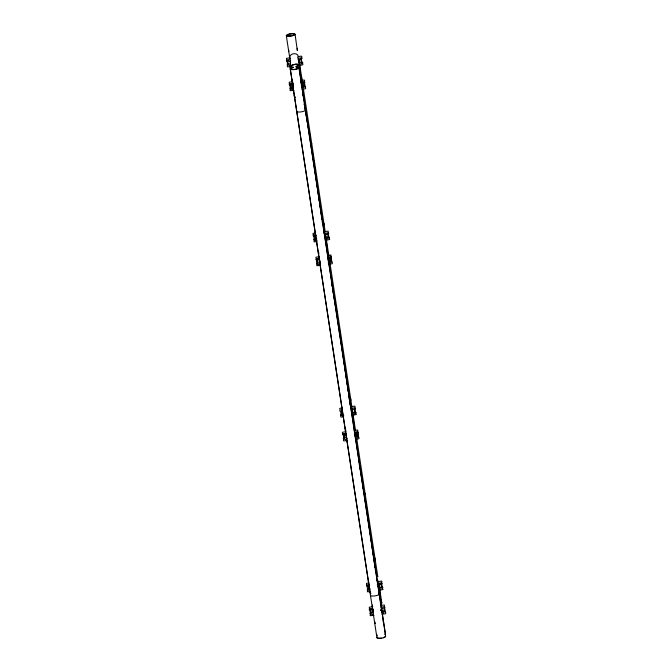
<?xml version="1.0" encoding="UTF-8"?>
<svg xmlns="http://www.w3.org/2000/svg" width="672" height="672" viewBox="0 0 672 672"><rect width="100%" height="100%" fill="white"/><g stroke="black" fill="none" stroke-linecap="round" stroke-linejoin="round"><path stroke-width="1.01" d="M290.556 58.817L289.876 57.826L286.44 58.338L286.675 59.388M309.851 138.617L310.069 136.576L305.508 112.006M336.546 313.597L336.764 311.564L332.388 288.011M363.233 488.586L363.451 486.553L359.268 464.024M289.758 58.17L290.027 55.969C291.522 53.449 295.445 52.861 297.612 54.827L298.519 56.851M293.126 87.259L293.303 85.798M301.711 87.41L301.283 84.596M319.822 262.265L319.998 260.795M328.314 263.155L328.583 260.954M381.788 612.394L381.36 609.571M379.117 587.177L379.26 586.723L379.201 587.244M288.767 51.719L288.498 49.409L289.691 57.767M297.2 48.233L297.326 50.467L295.067 34.272A4.427 1.159 -8.7 0 0 288.38 34.255A4.427 1.159 -8.7 0 0 288.616 36.254A4.427 1.159 -8.7 0 0 295.067 34.272M299.712 64.688L303.156 87.293M376.925 637.728L292.614 84.664C289.246 83.093 290.573 91.787 293.32 89.3M295.42 96.894L295.352 97.415M301.106 81.707L301.375 83.941L298.973 67.704M302.971 93.92L303.248 96.23L301.426 83.807M303.467 89.342L325.097 231.118M327.978 255.755L325.458 233.932L325.844 238.308M349.7 398.706L349.768 398.194M330.086 263.836L351.935 407.064M352.506 412.238L352.22 408.971M356.773 438.816L377.815 576.761L377.404 575.938M381.352 608.034L381.629 610.344L303.299 96.088M383.225 620.315L383.494 622.558L381.688 610.201M287.515 64.176L287.104 65.134M301.644 59.027L302.114 58.422L301.644 57.775L298.2 58.288C297.73 61.698 298.88 59.17 300.56 59.195M290.279 88.057L289.867 89.015M304.214 81.245L304.685 80.632L304.214 79.993L300.77 80.506M314.21 239.173L313.74 239.786L314.21 240.425M328.339 234.032L328.801 233.428L328.331 232.781L324.895 233.293C324.425 236.704 325.576 234.167 327.256 234.192M316.974 263.063L316.504 263.668L316.974 264.314M340.897 414.162L340.435 414.767L340.906 415.414M355.034 409.021L355.496 408.408L355.026 407.761L351.59 408.282C351.112 411.684 352.262 409.156 353.942 409.181C356.639 414.658 352.405 415.884 352.212 411.566M343.661 438.052L343.199 438.656L343.669 439.303M367.592 589.151L367.181 590.108M381.528 582.33L381.99 581.725L381.52 581.078L378.084 581.591L377.731 582.742M381.721 584.002L382.183 583.397L381.713 582.75L378.277 583.271C377.807 586.673 378.958 584.144 380.629 584.17M370.356 613.032L369.886 613.645L370.356 614.284M355.102 407.106L354.833 406.09L351.397 406.61L351.044 407.753M357.865 430.996L357.596 429.979L354.161 430.492M384.552 605.984L384.283 604.968L380.848 605.48M290.548 64.394C289.716 68.552 286.969 62.437 288.036 60.304M293.194 88.469L292.715 83.975M301.35 84.294L301.72 83.135L303.324 83.076M319.889 263.474L319.46 259.148M378.806 583.59L378.882 585.455M373.195 611.579C373.103 614.888 369.482 611.638 370.877 609.16M381.427 609.269C386.82 602.725 382.746 622.39 381.604 607.807M288.086 61.043C289.691 60.53 291.539 62.605 290.069 59.497L286.633 60.01L286.373 60.766L287.003 61.211M301.073 62.16L299.519 62.572L298.83 61.572M293.126 87.629L291.371 87.898L290.8 84.185M303.836 86.041L302.282 86.453L301.594 85.462M305.29 87.074L304.357 82.169M314.782 236.048L316.336 235.637M327.768 237.157L326.214 237.569L325.517 236.578M329.221 238.19L329.482 237.443L328.852 236.998M319.822 262.634L318.058 262.903L317.495 259.19M320.015 264.306C317.268 266.792 315.941 258.098 319.309 259.669M330.532 261.047L328.978 261.458L328.28 260.459M331.985 262.08L330.91 256.242M354.455 412.146L352.909 412.558L352.397 411.432M355.916 413.179L356.168 412.423L355.547 411.986M346.508 437.623L344.753 437.884L344.182 434.179M346.702 439.295C343.955 441.781 342.628 433.087 345.996 434.658M357.218 436.027L355.673 436.439L355.16 435.313L355.656 437.968L357.412 437.707L356.656 432.323M358.68 437.069L357.739 432.155M381.15 587.135L379.596 587.546L378.899 586.547M382.603 588.168L382.855 587.412L382.234 586.967M373.397 614.284C370.642 616.77 369.323 608.076 372.683 609.638M383.914 611.016L382.36 611.428L381.662 610.436M385.367 612.049L384.434 607.144M304.584 108.234L305.147 107.579L304.735 106.546M378.412 592.25L378.974 591.595L378.529 590.562M384.838 634.603L385.291 633.032L298.578 64.319C299.67 61.53 303.316 68.326 300.51 58.447M296.545 107.772L296.386 108.898M370.373 591.788L370.18 592.914L370.902 593.376M301.787 87.133L301.526 82.832M325.718 238.249C327.818 241.24 328.91 236.082 327.197 233.453M328.482 262.13L328.222 257.83M379.092 588.218C381.2 591.209 382.284 586.051 380.579 583.422M328.23 232.184L328.138 231.109L324.702 231.622L324.349 232.764M331.002 256.066L330.901 254.99L327.466 255.511M292.345 83.017L292.757 85.235L290.212 69.023M290.296 66.713L287.297 66.805L287.708 65.848L286.952 60.463M299.284 65.377L302.719 64.865L302.98 64.109C301.451 62.765 300.871 58.481 301.921 56.75L301.451 56.104L298.007 56.616L297.654 57.767M292.639 81.707L289.204 82.228L289.246 83.278M292.832 83.378L289.397 83.899L289.145 84.647L289.766 85.092M300.964 82.177L304.408 81.665L304.878 82.303C303.845 83.664 304.357 86.999 305.743 87.99L305.483 88.746L302.047 89.267M293.916 90.468L290.06 90.686L290.472 89.729L289.716 84.353M315.714 232.957L313.135 233.344L312.875 234.1L313.505 234.536M315.907 234.629L313.328 235.015L313.068 235.771L313.698 236.208M316.898 238.955L315.294 239.014M317.092 240.626L315.487 240.685L314.731 235.301M316.982 241.71L313.992 241.802L314.404 240.845L313.639 235.469M325.979 240.383L329.725 239.459L329.045 238.669L328.289 233.285M319.334 256.712L315.899 257.225L316.126 258.283M319.528 258.384L316.092 258.896L315.832 259.652L316.462 260.098M327.659 257.183L331.094 256.662L331.565 257.309C330.54 258.67 331.052 262.004 332.438 262.996L332.178 263.752L328.742 264.264M320.611 265.474L316.756 265.692L317.167 264.734L316.403 259.35M342.401 407.938L339.822 408.324L339.57 409.08M342.594 409.609L340.015 410.004L339.763 410.752C341.149 411.743 341.662 415.086 340.628 416.438L341.099 417.085L343.678 416.699M343.787 415.607L342.182 415.674L341.418 410.29M352.666 415.372L356.412 414.448L355.74 413.658L354.976 408.274M346.03 431.701L342.586 432.214L342.334 432.97C343.862 434.305 344.442 438.598 343.392 440.328L343.862 440.975L347.298 440.454M346.223 433.373L342.779 433.885L342.527 434.641L343.148 435.086M354.354 432.163L357.79 431.651L358.26 432.298C357.227 433.65 357.739 436.993 359.125 437.984L358.873 438.74L355.429 439.253M369.096 582.926L366.517 583.313L366.559 584.363M369.289 584.598L366.71 584.984L366.45 585.74L367.072 586.186M370.28 588.924L368.676 588.983M370.364 591.688L367.374 591.78L367.786 590.822L367.021 585.438M379.361 590.352L383.107 589.436L382.427 588.638L381.671 583.262M372.716 606.682L369.281 607.202L369.323 608.252M372.91 608.353L369.474 608.874L369.214 609.63L369.835 610.067M381.041 607.152L384.476 606.64L384.947 607.286C383.922 608.639 384.426 611.982 385.82 612.973L385.56 613.721L382.124 614.242M373.993 615.443L370.138 615.661L370.549 614.704L369.785 609.328M294.21 95.231L294.538 97.398M324.223 225.38L323.887 223.213M350.91 400.369L350.582 398.202M290.573 62.798L290.212 63.949L288.607 64.008M354.732 434.28L355.102 433.129L356.706 433.062M289.926 66.553L292.404 67.242L292.286 67.696A4.427 1.159 -8.7 0 0 291.32 69.611A4.427 1.159 -8.7 0 0 298.032 68.603A4.427 1.159 -8.7 0 0 296.663 67.032L296.444 66.629L298.687 65.234C298.057 62.126 291.959 65.604 289.817 65.638L370.213 592.906L370.104 591.99M377.328 635.729L376.53 634.343M323.627 229.354L325.214 231.857M330.019 258.082C327.65 256.746 328.499 261.391 328.07 257.695M350.322 404.334L351.91 406.846M377.009 579.323L378.596 581.826M369.079 590.806L368.113 585.278M311.682 150.587L312.446 152.183L320.62 210.235M365.064 500.564L365.828 502.152L375.018 567.462M301.972 86.999C303.979 90.728 304.861 84.067 303.274 82.328M328.667 262.004C330.674 265.734 331.556 259.073 329.96 257.334M302.165 61.992L302.837 62.79M290.657 62.042L290.363 61.656L290.556 62.135M380.612 610.067L380.906 610.453L380.705 609.974M301.577 76.936L301.837 79.103M325.97 236.855L325.886 238.199M352.657 411.844L352.573 413.188M374.976 558.146L375.236 560.314M354.362 433.91L355.27 435.935L354.908 432.818M346.508 437.254L347.113 438.598M293.143 82.908L293.471 83.706M304.021 103.967L304.181 104.84M331.632 283.92L332.01 285.97M358.512 459.925L358.89 461.975M326.458 240.055L328.826 255.562M329.137 257.628L329.767 261.761M353.153 415.044L355.513 430.55M355.832 432.617L356.462 436.75M379.84 590.008L381.814 602.977M383.552 622.415L385.686 636.418A4.427 1.159 -8.7 0 1 380.302 638.358A4.427 1.159 -8.7 0 1 377.446 637.064M286.306 35.582L288.439 49.552M375.312 569.537L375.749 572.645M376.622 578.869L376.916 580.936M377.353 584.052L377.647 586.118M348.18 391.44L339.142 327.281M348.474 393.515L349.348 399.731M349.784 402.839L350.078 404.914M320.914 212.31L321.93 219.568M322.224 221.634L322.518 223.709M323.534 230.966L323.828 233.041M378.84 583.909L381.36 605.724M381.452 607.664L381.646 609.344M352.145 408.92L354.673 430.744M351.994 408.794L352.187 410.466M372.364 604.96L372.599 607.043M372.792 608.95L373.204 612.234M325.307 233.814L325.5 235.486M345.425 427.896L345.786 431.012M346.147 434.137L346.391 436.212M298.763 58.934L301.283 80.749M301.375 82.69L301.568 84.361M318.62 251.874L318.856 253.949M290.119 61.286L290.606 65.444M292.286 79.985L292.53 82.068M364.476 493.122A4.427 1.159 -8.7 0 1 364.61 494.273M338.444 318.62A4.427 1.159 -8.7 0 1 337.924 319.284M384.955 636.527A3.696 0.966 -8.7 0 1 383.225 637.636M381.41 638.039A3.696 0.966 -8.7 0 1 377.647 637.619M378.605 593.578A4.427 1.159 -8.7 0 1 376.144 595.669A4.427 1.159 -8.7 0 1 370.499 595.375M381.091 603.086A3.696 0.966 -8.7 0 1 380.654 603.641M381.158 602.49A4.427 1.159 -8.7 0 1 381.293 603.641M304.777 109.561A4.427 1.159 -8.7 0 1 302.316 111.653A4.427 1.159 -8.7 0 1 296.671 111.367M311.749 143.64A4.427 1.159 -8.7 0 1 311.228 144.304M298.981 60.362L299.191 62.714L298.981 60.362M373.162 611.184C372.918 611.99 372.523 606.925 373.162 611.184M375.018 623.414C374.8 624.196 374.304 619.164 375.018 623.414M293.362 67.292L292.664 67.805A3.696 0.966 -8.7 0 0 291.866 69.401A3.696 0.966 -8.7 0 0 297.461 68.561A3.696 0.966 -8.7 0 0 296.327 67.259L295.739 66.612L297.965 65.344C297.284 62.916 292.412 65.461 290.564 65.722L291.32 66.856L293.362 67.292M288.96 36.036A3.696 0.966 -8.7 0 0 294.344 34.381A3.696 0.966 -8.7 0 0 288.767 34.364A3.696 0.966 -8.7 0 0 288.96 36.036"/></g></svg>
